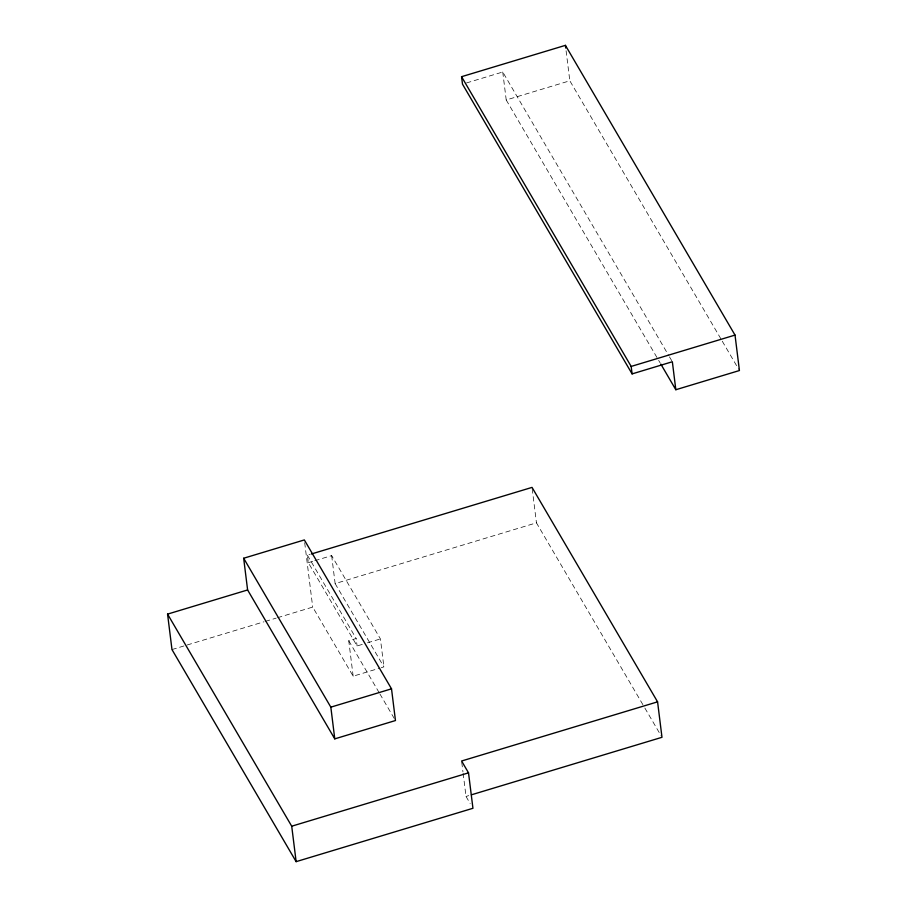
<?xml version="1.0" encoding="UTF-8"?>
<svg xmlns="http://www.w3.org/2000/svg" width="907" height="907" viewBox="0 0 907 907"><rect width="100%" height="100%" fill="white"/><g stroke="black" fill="none" stroke-linecap="round" stroke-linejoin="round"><path stroke-width="0.68" stroke-dasharray="4.54 3.4" d="M466.515 82.945L502.739 72.004L668.765 355.635M502.739 72.004L506.219 99.985L569.823 80.791L721.541 339.966M362.278 644.401L357.097 645.965L308.323 562.657L307.394 555.197L310.103 554.381M308.323 562.657L313.516 561.093M314.808 560.707L331.656 555.617L380.418 638.925L383.91 666.906L381.235 667.722M331.656 555.617L335.137 583.598L536.445 522.84L644.151 706.836M171.979 649.571L263.994 621.794M265.354 621.386L276.17 618.121M277.531 617.712L312.711 607.089L353.163 676.191L379.897 668.119M353.163 676.191L348.753 640.75L356.168 638.505L357.097 645.965M367.46 642.836L380.418 638.925M463.126 773.274L466.017 796.448L468.715 795.632M722.255 341.191L738.717 369.308M669.479 356.859L672.348 361.746M506.219 99.985L657.938 359.172M658.652 360.385L660.092 362.834M644.866 708.05L661.271 736.076M466.017 796.448L470.166 803.545M335.137 583.598L383.91 666.906M307.394 555.197L356.168 638.505M348.753 640.75L379.183 692.744M379.897 693.946L394.76 719.342M566.093 50.803L569.823 80.791M532.205 488.76L536.445 522.84M461.765 762.368L462.955 771.914M304.695 542.726L312.711 607.089"/><path stroke-width="1.36" d="M675.828 389.727L672.348 361.746L632.1 373.899L462.491 84.158L461.561 76.698L565.412 45.35L735.021 335.091L739.432 370.532L675.828 389.727L660.806 364.058M461.561 76.698L631.17 366.428L735.021 335.091M243.654 558.247L304.344 539.937L391.518 688.832L395.463 720.543L334.774 738.865L247.611 589.958L243.654 558.247L330.828 707.154L334.774 738.865M311.452 553.973L532.035 487.399L657.575 701.848L661.985 737.3L471.413 794.815M657.575 701.848L461.595 761.007L468.522 772.843L472.944 808.284L296.135 861.65L171.979 649.571L167.568 614.118L247.611 589.958M330.828 707.154L391.518 688.832M167.568 614.118L291.714 826.209L468.522 772.843M631.17 366.428L632.1 373.899M565.412 45.35L565.753 48.071M291.714 826.209L296.135 861.65"/></g></svg>
